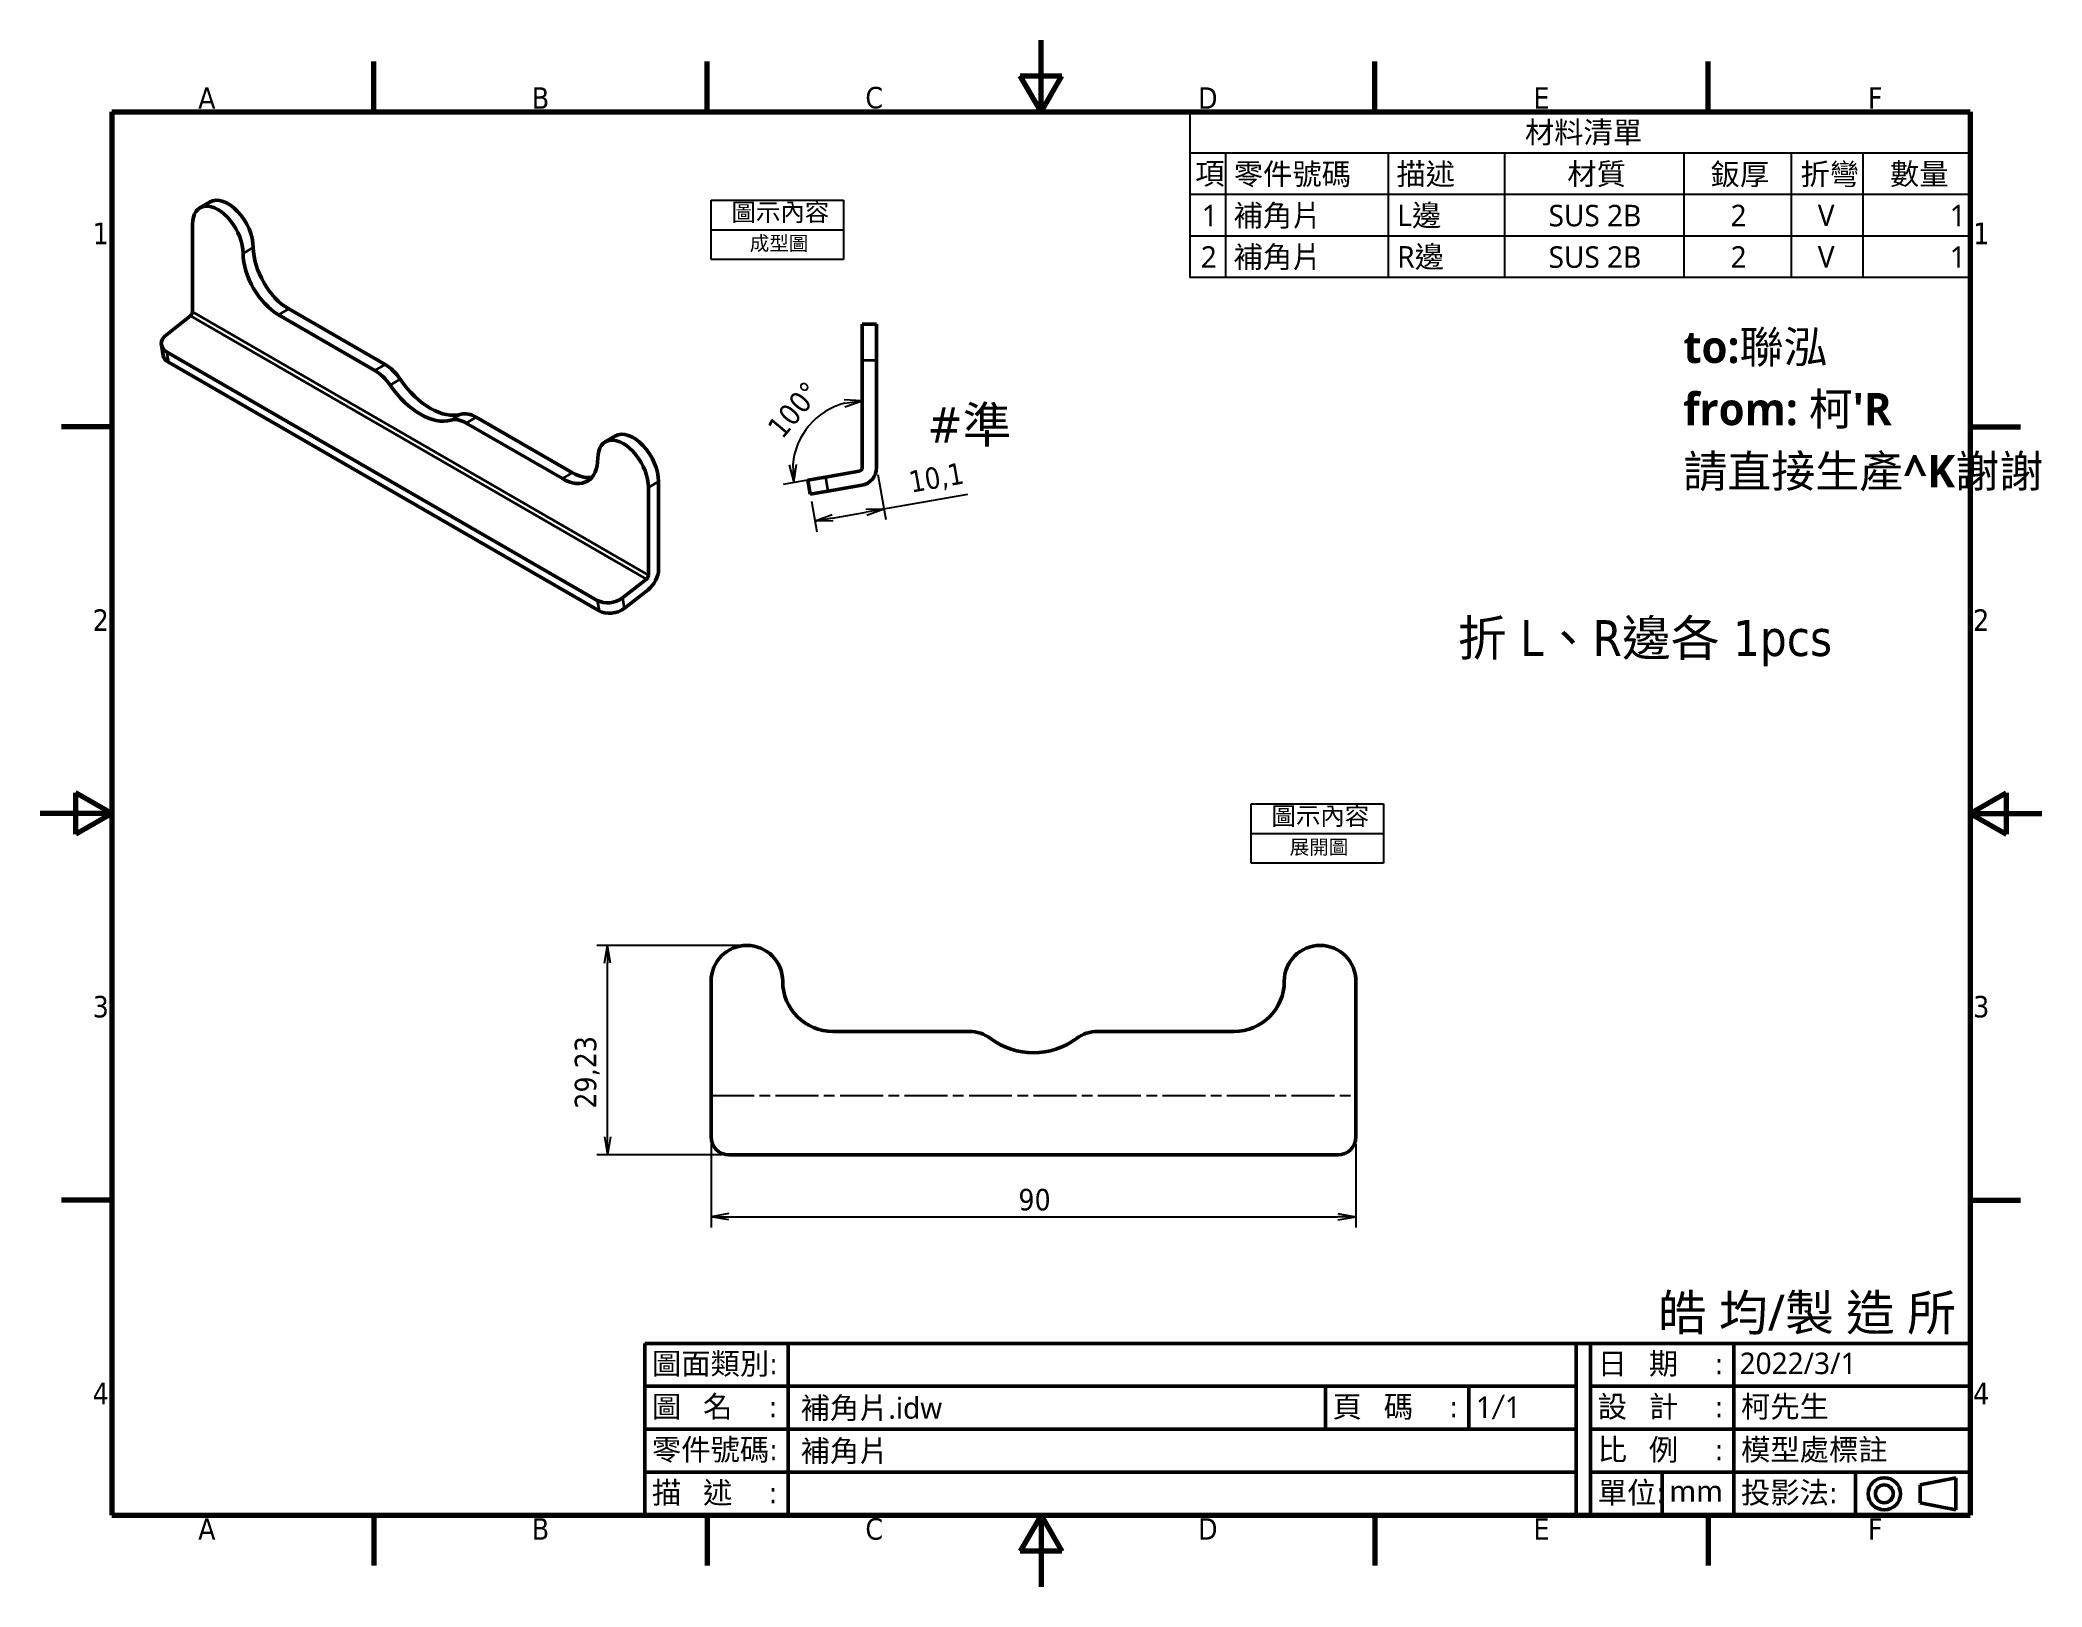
# Model space of a CAD drawing. Header units: millimetres. Extents: x 0 to 279, y 0 to 216.
import ezdxf
from ezdxf.enums import TextEntityAlignment as Align

# ---------------------------------------------------------------- set-up
doc = ezdxf.new("R2010")
doc.units = ezdxf.units.MM
doc.linetypes.add('CHAIN', pattern=[0.3543, 0.2362, -0.0295, 0.0591, -0.0295])
for name, color, linetype, lineweight in [('可見 (ISO)', 7, 'Continuous', 50), ('圖框 (ISO)', 7, 'Continuous', 70), ('折彎中心線 (ISO)', 7, 'CHAIN', 25), ('標註 (ISO)', 7, 'Continuous', 25), ('標題 (ISO)', 7, 'Continuous', 50), ('窄部可見 (ISO)', 7, 'Continuous', 35), ('符號 (ISO)', 7, 'Continuous', 25), ('草圖幾何圖形 (ISO)', 7, 'Continuous', 25)]:
    doc.layers.add(name, color=color, linetype=linetype, lineweight=lineweight)
doc.styles.add('@3.0標示文字 (ISO)', font='Microsoft JhengHei.ttf')
doc.styles.add('文字型式72', font='Microsoft JhengHei.ttf')
doc.styles.add('文字型式89', font='Microsoft JhengHei.ttf')
doc.styles.add('註記文字 (ISO)', font='tahoma_0.ttf')
doc.dimstyles.new('預設 (ISO)', dxfattribs={"dimtxt": 3, "dimasz": 2.5, "dimexe": 1.5, "dimexo": 1, "dimgap": 0.762, "dimtad": 1, "dimrnd": 1e-08, "dimtxsty": '註記文字 (ISO)', "dimblk": 'OPEN', "dimcen": 0.09, "dimdle": 10, "dimclrd": 256, "dimclre": 256, "dimclrt": 256, "dimazin": 2, "dimtfac": 1.1684, "dimtmove": 0, "dimatfit": 3, "dimfxl": 0, "dimtolj": 1, "dimtzin": 0, "dimlwd": -1, "dimlwe": -1, "dimarcsym": 0})

# ---------------------------------------------------------------- blocks, each defined once
blk = doc.blocks.new('圖框 A4_圖框區間')
at = {"layer": '圖框 (ISO)'}
for p, q in [((139.7, 205.9), (139.7, 215.9)), ((46.57, 205.9), (46.57, 212.9)), ((93.13, 205.9), (93.13, 212.9)), ((186.27, 205.9), (186.27, 212.9)), ((232.83, 205.9), (232.83, 212.9)), ((136.81, 210.9), (142.59, 210.9)), ((139.7, 205.9), (136.81, 210.9)), ((139.7, 205.9), (142.59, 210.9)), ((10, 205.9), (269.4, 205.9)), ((10, 205.9), (10, 10)), ((269.4, 205.9), (269.4, 10)), ((10, 161.93), (3, 161.93)), ((269.4, 161.93), (276.4, 161.93)), ((5, 105.06), (5, 110.84)), ((10, 107.95), (5, 110.84)), ((269.4, 107.95), (274.4, 110.84)), ((274.4, 110.84), (274.4, 105.06)), ((10, 107.95), (0, 107.95)), ((10, 107.95), (5, 105.06)), ((269.4, 107.95), (279.4, 107.95)), ((269.4, 107.95), (274.4, 105.06)), ((10, 53.97), (3, 53.97)), ((269.4, 53.97), (276.4, 53.97)), ((10, 10), (269.4, 10)), ((46.57, 10), (46.57, 3)), ((93.13, 10), (93.13, 3)), ((139.7, 10), (136.81, 5)), ((139.7, 10), (139.7, 0)), ((139.7, 10), (142.59, 5)), ((186.27, 10), (186.27, 3)), ((232.83, 10), (232.83, 3)), ((142.59, 5), (136.81, 5))]:
    blk.add_line(p, q, dxfattribs=at)
at = {"layer": '符號 (ISO)', "char_height": 3, "style": '註記文字 (ISO)'}
for s, insert, attachment_point in [('A', (23.28, 206.3), 8), ('B', (69.85, 206.3), 8), ('C', (116.42, 206.3), 8), ('D', (162.98, 206.3), 8), ('E', (209.55, 206.3), 8), ('F', (256.12, 206.3), 8), ('1', (9.6, 188.91), 6), ('1', (269.8, 188.91), 4), ('2', (9.6, 134.94), 6), ('2', (269.8, 134.94), 4), ('3', (9.6, 80.96), 6), ('3', (269.8, 80.96), 4), ('4', (9.6, 26.99), 6), ('4', (269.8, 26.99), 4), ('A', (23.28, 9.6), 2), ('B', (69.85, 9.6), 2), ('C', (116.42, 9.6), 2), ('D', (162.98, 9.6), 2), ('E', (209.55, 9.6), 2), ('F', (256.12, 9.6), 2)]:
    blk.add_mtext(s, dxfattribs=dict(at, insert=insert, attachment_point=attachment_point))
blk = doc.blocks.new('標題欄框 單一零件用')
at = {"layer": '標題 (ISO)'}
for p, q in [((59.31, 106.24), (189.31, 106.24)), ((59.31, 100.24), (59.31, 106.24)), ((79.31, 106.24), (79.31, 100.24)), ((189.31, 106.24), (189.31, 100.24)), ((189.31, 106.24), (191.31, 106.24)), ((191.31, 100.24), (191.31, 106.24)), ((191.31, 106.24), (244.31, 106.24)), ((211.31, 106.24), (211.31, 100.24)), ((244.31, 106.24), (244.31, 100.24)), ((189.31, 100.24), (59.31, 100.24)), ((59.31, 100.24), (189.31, 100.24)), ((59.31, 94.24), (59.31, 100.24)), ((79.31, 100.24), (79.31, 94.24)), ((154.31, 100.24), (174.31, 100.24)), ((154.31, 94.24), (154.31, 100.24)), ((174.31, 100.24), (174.31, 94.24)), ((189.31, 100.24), (189.31, 94.24)), ((244.31, 100.24), (191.31, 100.24)), ((191.31, 100.24), (244.31, 100.24)), ((191.31, 94.24), (191.31, 100.24)), ((211.31, 100.24), (211.31, 94.24)), ((244.31, 100.24), (244.31, 94.24)), ((189.31, 94.24), (59.31, 94.24)), ((59.31, 88.24), (59.31, 94.24)), ((59.31, 94.24), (189.31, 94.24)), ((79.31, 94.24), (79.31, 88.24)), ((174.31, 94.24), (154.31, 94.24)), ((189.31, 94.24), (189.31, 88.24)), ((244.31, 94.24), (191.31, 94.24)), ((191.31, 88.24), (191.31, 94.24)), ((191.31, 94.24), (244.31, 94.24)), ((211.31, 94.24), (211.31, 88.24)), ((244.31, 94.24), (244.31, 88.24)), ((189.31, 88.24), (59.31, 88.24)), ((59.31, 82.24), (59.31, 88.24)), ((59.31, 88.24), (189.31, 88.24)), ((189.31, 88.24), (59.31, 88.24)), ((59.31, 88.24), (59.31, 82.24)), ((79.31, 88.24), (79.31, 82.24)), ((79.31, 82.24), (79.31, 88.24)), ((189.31, 88.24), (189.31, 82.24)), ((189.31, 82.24), (189.31, 88.24)), ((244.31, 88.24), (191.31, 88.24)), ((191.31, 88.24), (191.31, 82.24)), ((191.31, 88.24), (244.31, 88.24)), ((201.31, 88.24), (201.31, 82.24)), ((211.31, 88.24), (211.31, 82.24)), ((228.31, 88.24), (228.31, 82.24)), ((242.31, 87.49), (237.31, 86.49)), ((242.31, 82.99), (242.31, 87.49)), ((244.31, 88.24), (244.31, 82.24)), ((237.31, 86.49), (237.31, 83.99)), ((237.31, 83.99), (242.31, 82.99)), ((189.31, 82.24), (59.31, 82.24)), ((189.31, 82.24), (59.31, 82.24)), ((59.31, 82.24), (189.31, 82.24)), ((191.31, 82.24), (189.31, 82.24)), ((244.31, 82.24), (191.31, 82.24))]:
    blk.add_line(p, q, dxfattribs=at)
for radius in [2.25, 1.25]:
    blk.add_circle((232.31, 85.24), radius, dxfattribs=at)
at = {"layer": '標題 (ISO)', "style": '註記文字 (ISO)'}
for s, insert, char_height, attachment_point in [('\\f微軟正黑體|b0|i0;\\H5.0000;皓 均/製 造 所', (242.31, 110.24), 5, 6), ('\\f微軟正黑體|b0|i0;\\H3.0000;圖面類別\\fTahoma|b0|i0;\\H3.0000;:', (60.31, 103.24), 3, 4), ('\\f微軟正黑體|b0|i0;\\H3.0000;日   期     \\fTahoma|b0|i0;\\H3.0000;:', (192.31, 103.24), 3, 4), ('\\f微軟正黑體|b0|i0;\\H3.0000;圖   名     \\fTahoma|b0|i0;\\H3.0000;:', (60.31, 97.24), 3, 4), ('\\f微軟正黑體|b0|i0;\\H3.0000;頁   碼     \\fTahoma|b0|i0;\\H3.0000;:', (155.31, 97.24), 3, 4), ('\\f微軟正黑體|b0|i0;\\H3.0000;1\\fCalibri|b0|i0;\\H3.0000;/\\f微軟正黑體|b0|i0;\\H3.0000;1', (175.31, 97.24), 3, 4), ('\\f微軟正黑體|b0|i0;\\H3.0000;設   計     \\fTahoma|b0|i0;\\H3.0000;:', (192.31, 97.24), 3, 4), ('\\f微軟正黑體|b0|i0;\\H3.0000;柯先生', (212.31, 97.24), 3, 4), ('\\f微軟正黑體|b0|i0;\\H3.0000;零件號碼\\fTahoma|b0|i0;\\H3.0000;:', (60.31, 91.24), 3, 4), ('\\f微軟正黑體|b0|i0;\\H3.0000;比   例     \\fTahoma|b0|i0;\\H3.0000;:', (192.31, 91.24), 3, 4), ('\\f微軟正黑體|b0|i0;\\H3.0000;模型處標註', (212.31, 91.24), 3, 4), ('\\f微軟正黑體|b0|i0;\\H3.0000;描   述     \\fTahoma|b0|i0;\\H3.0000;:', (60.31, 85.24), 3, 4), ('\\f微軟正黑體|b0|i0;\\H3.0000;單位\\fTahoma|b0|i0;\\H3.0000;:', (192.31, 85.24), 3, 4), ('\\f微軟正黑體|b0|i0;\\H3.0000;投影法\\fTahoma|b0|i0;\\H3.0000;:', (212.31, 85.24), 3, 4), ('\\fCalibri|b0|i0;\\H3.0000;mm', (202.31, 85.62), 3, 4)]:
    blk.add_mtext(s, dxfattribs=dict(at, insert=insert, char_height=char_height, attachment_point=attachment_point))
at = {"layer": '標題 (ISO)', "style": '文字型式72'}
for tag, p in [('<__圖面類別__>', (81.31, 103.24)), ('<__描___述__>', (81.31, 85.24))]:
    blk.add_attdef(tag, text='', height=3, dxfattribs=at).set_placement(p, align=Align.MIDDLE_LEFT)
at = {"layer": '標題 (ISO)'}
for tag, p, height, style in [('建立日期_001', (212.11, 101.95), 3, '文字型式72'), ('檔名_001', (81.08, 95.72), 2.99, '文字型式89'), ('零件號碼_001', (81.08, 89.72), 2.99, '文字型式89')]:
    blk.add_attdef(tag, p, '', height=height, dxfattribs=dict(at, style=style))
blk = doc.blocks.new('成型圖')
at = {"layer": '草圖幾何圖形 (ISO)'}
for p, q in [((-9.23, 4.14), (9.23, 4.14)), ((-9.23, -4.14), (-9.23, 4.14)), ((9.23, 4.14), (9.23, -4.14)), ((-9.23, 0), (9.23, 0)), ((9.23, -4.14), (-9.23, -4.14))]:
    blk.add_line(p, q, dxfattribs=at)
at = {"layer": '符號 (ISO)', "attachment_point": 1, "style": '註記文字 (ISO)'}
for s, insert, char_height in [('\\f微軟正黑體|b0|i0;\\H2.5000;圖示內容', (-6.41, 3.7), 2.5), ('\\f微軟正黑體|b0|i0;\\H2.0000;成型圖', (-3.86, -0.89), 2)]:
    blk.add_mtext(s, dxfattribs=dict(at, insert=insert, char_height=char_height))
blk = doc.blocks.new('展開圖')
at = {"layer": '草圖幾何圖形 (ISO)'}
for p, q in [((-9.23, 4.14), (9.23, 4.14)), ((-9.23, -4.14), (-9.23, 4.14)), ((9.23, 4.14), (9.23, -4.14)), ((-9.23, 0), (9.23, 0)), ((9.23, -4.14), (-9.23, -4.14))]:
    blk.add_line(p, q, dxfattribs=at)
at = {"layer": '符號 (ISO)', "attachment_point": 1, "style": '註記文字 (ISO)'}
for s, insert, char_height in [('\\f微軟正黑體|b0|i0;\\H2.5000;圖示內容', (-6.41, 3.7), 2.5), ('\\f微軟正黑體|b0|i0;\\H2.0000;展開圖', (-3.86, -0.89), 2)]:
    blk.add_mtext(s, dxfattribs=dict(at, insert=insert, char_height=char_height))
blk = doc.blocks.new('_Open')
at = {"color": 0, "linetype": 'ByBlock', "lineweight": -2}
for p, q in [((-1, 0.17), (0, 0)), ((-1, -0.17), (0, 0)), ((0, 0), (-1, 0))]:
    blk.add_line(p, q, dxfattribs=at)
blk = doc.blocks.new('*D17')
at = {"layer": 'Defpoints', "color": 0}
for p in [(93.65, 62.81), (183.65, 62.81), (183.65, 51.68)]:
    blk.add_point(p, dxfattribs=at)
at = {"layer": '標註 (ISO)'}
for p, q in [((93.65, 61.81), (93.65, 50.18)), ((183.65, 61.81), (183.65, 50.18)), ((96.15, 51.68), (181.15, 51.68))]:
    blk.add_line(p, q, dxfattribs=at)
at = {"layer": '標註 (ISO)', "xscale": 2.5, "yscale": 2.5, "zscale": 2.5, "rotation": 180}
blk.add_blockref('_Open', (93.65, 51.68), dxfattribs=at)
at = {"layer": '標註 (ISO)', "xscale": 2.5, "yscale": 2.5, "zscale": 2.5}
blk.add_blockref('_Open', (183.65, 51.68), dxfattribs=at)
at = {"layer": '標註 (ISO)', "insert": (136.55, 55.56), "char_height": 3, "attachment_point": 1, "style": '註記文字 (ISO)'}
blk.add_mtext('\\A1;90', dxfattribs=at)
blk = doc.blocks.new('*D18')
at = {"layer": 'Defpoints', "color": 0}
for p in [(79.2, 89.54), (98.65, 89.54), (96.15, 60.31)]:
    blk.add_point(p, dxfattribs=at)
at = {"layer": '標註 (ISO)'}
for p, q in [((97.65, 89.54), (77.7, 89.54)), ((79.2, 62.81), (79.2, 87.04)), ((95.15, 60.31), (77.7, 60.31))]:
    blk.add_line(p, q, dxfattribs=at)
at = {"layer": '標註 (ISO)', "xscale": 2.5, "yscale": 2.5, "zscale": 2.5}
for p, rotation in [((79.2, 89.54), 90), ((79.2, 60.31), 270)]:
    blk.add_blockref('_Open', p, dxfattribs=dict(at, rotation=rotation))
at = {"layer": '標註 (ISO)', "insert": (74.63, 66.76), "char_height": 3, "attachment_point": 1, "rotation": 90, "style": '註記文字 (ISO)'}
blk.add_mtext('\\A1;29,23', dxfattribs=at)
blk = doc.blocks.new('*D19')
at = {"layer": 'Defpoints', "color": 0}
for p in [(116.75, 156.23), (107.5, 152.5), (117.77, 150.45)]:
    blk.add_point(p, dxfattribs=at)
at = {"layer": '標註 (ISO)'}
for p, q in [((116.93, 155.25), (118.03, 148.98)), ((107.67, 151.52), (108.42, 147.28)), ((117.77, 150.45), (129.5, 152.52)), ((110.62, 149.19), (115.31, 150.02))]:
    blk.add_line(p, q, dxfattribs=at)
at = {"layer": '標註 (ISO)', "xscale": 2.5, "yscale": 2.5, "zscale": 2.5}
for p, rotation in [((108.16, 148.76), 190), ((117.77, 150.45), 9.99999999999999)]:
    blk.add_blockref('_Open', p, dxfattribs=dict(at, rotation=rotation))
at = {"layer": '標註 (ISO)', "insert": (121.07, 155.67), "char_height": 3, "attachment_point": 1, "rotation": 10, "style": '註記文字 (ISO)'}
blk.add_mtext('\\A1;{\\W0.969;10,1}', dxfattribs=at)
blk = doc.blocks.new('準')
at = {"layer": '符號 (ISO)', "insert": (0, 0), "char_height": 5, "attachment_point": 5, "style": '註記文字 (ISO)'}
blk.add_mtext('\\fTahoma|b0|i0;\\H5.0000;#\\f微軟正黑體|b0|i0;\\H5.0000;準', dxfattribs=at)
blk = doc.blocks.new('直接生產')
at = {"layer": '符號 (ISO)', "insert": (-14.87, 15.18), "char_height": 4.5, "attachment_point": 1, "line_spacing_factor": 1.156934, "style": '註記文字 (ISO)'}
blk.add_mtext("\\f微軟正黑體|b1|i0;\\H4.5000;to:聯泓 \\P\\f微軟正黑體|b1|i0;\\H4.5000;from: 柯'R\\P\\f微軟正黑體|b1|i0;\\H4.5000;請直接生產^K謝謝\\fTahoma|b0|i0;\\H4.5000;\\P", dxfattribs=at)
blk = doc.blocks.new('材料清單')
at = {"layer": '符號 (ISO)'}
for p, q in [((269.4, 205.9), (160.46, 205.9)), ((160.46, 205.9), (160.46, 200.11)), ((269.4, 205.9), (269.4, 200.11)), ((269.4, 200.11), (160.46, 200.11)), ((160.46, 200.11), (160.46, 194.33)), ((165.46, 200.11), (165.46, 194.33)), ((188.15, 200.11), (188.15, 194.33)), ((204.4, 200.11), (204.4, 194.33)), ((229.4, 200.11), (229.4, 194.33)), ((244.4, 200.11), (244.4, 194.33)), ((254.4, 200.11), (254.4, 194.33)), ((269.4, 200.11), (269.4, 194.33)), ((269.4, 194.33), (160.46, 194.33)), ((160.46, 194.33), (160.46, 182.75)), ((165.46, 194.33), (165.46, 182.75)), ((188.15, 194.33), (188.15, 182.75)), ((204.4, 194.33), (204.4, 182.75)), ((229.4, 194.33), (229.4, 182.75)), ((244.4, 194.33), (244.4, 182.75)), ((254.4, 194.33), (254.4, 182.75)), ((269.4, 194.33), (269.4, 182.75)), ((269.4, 188.54), (160.46, 188.54)), ((269.4, 182.75), (160.46, 182.75))]:
    blk.add_line(p, q, dxfattribs=at)
at = {"layer": '符號 (ISO)', "char_height": 3, "attachment_point": 7, "style": '@3.0標示文字 (ISO)'}
for s, insert in [('材料清單', (207.23, 201.16)), ('項', (161.22, 195.43)), ('零件號碼', (166.6, 195.35)), ('描述', (189.29, 195.37)), ('材質', (213.16, 195.37)), ('鈑厚', (233.15, 195.35)), ('折彎', (245.69, 195.37)), ('數量', (258.18, 195.37)), ('1', (162.14, 189.9)), ('補角片', (166.58, 189.56)), ('L邊', (189.42, 189.6)), ('SUS 2B', (210.54, 189.86)), ('2', (235.94, 189.91)), ('V', (248.11, 189.93)), ('1', (266.53, 189.9)), ('補角片', (166.58, 183.77)), ('R邊', (189.42, 183.81)), ('2', (162, 184.12)), ('SUS 2B', (210.54, 184.07)), ('2', (235.94, 184.12)), ('V', (248.11, 184.15)), ('1', (266.53, 184.11))]:
    blk.add_mtext(s, dxfattribs=dict(at, insert=insert))

msp = doc.modelspace()

# ---------------------------------------------------------------- linework, layer by layer
at = {"layer": '可見 (ISO)'}
for p, q in [((22.312, 192.494), (23.726, 193.311)), ((21.276, 177.958), (21.276, 190.205)), ((17.64, 174.776), (20.984, 177.387)), ((33.297, 177.55), (46.732, 169.793)), ((48.146, 170.609), (34.711, 178.366)), ((114.755, 171.231), (114.755, 176.231)), ((114.755, 176.231), (116.755, 176.231)), ((116.755, 176.231), (116.755, 171.231)), ((16.942, 173.342), (17.188, 171.876)), ((77.771, 137.695), (17.667, 172.396)), ((17.912, 170.929), (78.017, 136.228)), ((114.755, 171.231), (114.755, 156.231)), ((116.755, 156.231), (116.755, 171.231)), ((59.46, 162.444), (72.895, 154.688)), ((74.309, 155.504), (60.874, 163.261)), ((78.88, 159.834), (80.294, 160.651)), ((86.33, 142.032), (86.33, 154.28)), ((107.15, 154.471), (109.612, 154.905)), ((107.15, 154.471), (107.498, 152.501)), ((114.341, 155.739), (109.612, 154.905)), ((109.96, 152.935), (114.689, 153.769)), ((84.916, 153.463), (84.916, 141.216)), ((109.96, 152.935), (107.498, 152.501)), ((84.624, 140.645), (81.28, 138.033)), ((81.525, 136.567), (84.869, 139.178)), ((93.652, 62.813), (93.652, 84.541)), ((183.652, 84.541), (183.652, 62.813)), ((110.652, 77.541), (129.652, 77.541)), ((147.652, 77.541), (166.652, 77.541)), ((181.152, 60.313), (96.152, 60.313))]:
    msp.add_line(p, q, dxfattribs=at)
for centre, radius, start, end in [((114.255, 156.231), 0.5, 280, 0), ((114.255, 156.231), 2.5, 280, 0), ((98.652, 84.541), 5, 0, 180), ((178.652, 84.541), 5, 0, 180), ((110.652, 84.541), 7, 180, 270), ((166.652, 84.541), 7, 270, 0), ((129.652, 72.541), 5, 53.1301, 90), ((138.652, 84.541), 10, 233.1301, 306.8699), ((147.652, 72.541), 5, 90, 126.8699), ((96.152, 62.813), 2.5, 180, 270), ((181.152, 62.813), 2.5, 270, 0)]:
    msp.add_arc(centre, radius, start, end, dxfattribs=at)
for centre, major_axis, ratio, start_param, end_param in [((24.812, 188.164), (-2.5, 4.33), 0.5773503, 3.9269908, 7.0685835), ((26.226, 188.981), (-2.5, 4.33), 0.5773503, 3.9269908, 6.2831853), ((33.297, 183.265), (3.5, -6.062), 0.5773503, 3.9269908, 5.4977871), ((34.711, 184.082), (-3.5, 6.062), 0.5773503, 0.7853982, 2.3561945), ((20.923, 177.754), (0.25, 0.433), 0.5773503, 4.1015237, 5.4977871), ((19.408, 173.755), (-2.466, -0.413), 0.6688348, 5.3938976, 6.9646939), ((19.653, 172.289), (-2.466, -0.413), 0.6688348, 0, 0.6815086), ((48.146, 166.527), (-2.5, 4.33), 0.5773503, 4.854286, 5.4977871), ((46.732, 165.71), (2.5, -4.33), 0.5773503, 1.7126934, 2.3561945), ((53.096, 171.834), (5, -8.66), 0.5773503, 4.854286, 6.1412883), ((54.51, 172.651), (5, -8.66), 0.5773503, 4.854286, 6.1412883), ((59.46, 158.362), (-2.5, 4.33), 0.5773503, 5.4977871, 6.1412883), ((60.874, 159.178), (-2.5, 4.33), 0.5773503, 5.4977871, 6.1412883), ((81.38, 155.504), (-2.5, 4.33), 0.5773503, 3.9269908, 7.0685835), ((82.794, 156.321), (-2.5, 4.33), 0.5773503, 3.9269908, 6.2831853), ((72.895, 160.403), (3.5, -6.062), 0.5773503, 5.4977871, 7.0685835), ((74.309, 161.22), (3.5, -6.062), 0.5773503, 5.4977871, 6.0797546), ((84.562, 141.011), (-0.25, -0.433), 0.5773503, 0.9599311, 2.3561945), ((84.562, 141.011), (1.25, 2.165), 0.5773503, 4.1015237, 5.4977871), ((79.512, 139.054), (-2.466, -0.413), 0.6688348, 0.6815086, 2.2523049), ((79.757, 137.588), (2.466, 0.413), 0.6688348, 3.8231013, 5.3938976)]:
    msp.add_ellipse(centre, major_axis=major_axis, ratio=ratio, start_param=start_param, end_param=end_param, dxfattribs=at)
at = {"layer": '折彎中心線 (ISO)', "ltscale": 25.402201}
msp.add_line((93.652, 68.578), (183.652, 68.578), dxfattribs=at)
at = {"layer": '標註 (ISO)'}
for p, q in [((114.755, 165.53), (112.211, 165.705)), ((112.275, 165.209), (114.755, 165.53)), ((112.34, 164.713), (114.755, 165.53)), ((104.57, 156.599), (105.183, 154.124)), ((105.07, 156.621), (105.183, 154.124)), ((105.183, 154.124), (105.569, 156.644)), ((108.628, 154.731), (103.706, 153.863))]:
    msp.add_line(p, q, dxfattribs=at)
msp.add_arc((114.755, 155.812), 9.719, 104.77942, 175.22058, dxfattribs=at)
at = {"layer": '窄部可見 (ISO)'}
for p, q in [((28.347, 186.123), (29.761, 186.939)), ((84.624, 140.645), (20.984, 177.387)), ((84.916, 141.216), (21.276, 177.958)), ((33.297, 177.55), (34.711, 178.366)), ((17.667, 172.396), (17.912, 170.929)), ((46.732, 169.793), (48.146, 170.609)), ((114.755, 171.231), (116.755, 171.231)), ((48.853, 167.752), (50.267, 168.568)), ((57.339, 162.853), (58.753, 163.669)), ((59.46, 162.444), (60.874, 163.261)), ((72.895, 154.688), (74.309, 155.504)), ((84.916, 153.463), (86.33, 154.28)), ((109.612, 154.905), (109.96, 152.935)), ((77.771, 137.695), (78.017, 136.228)), ((81.28, 138.033), (81.525, 136.567))]:
    msp.add_line(p, q, dxfattribs=at)

# ---------------------------------------------------------------- block references
for name, p in [('圖框 A4_圖框區間', (0, 0)), ('成型圖', (102.91, 189.422)), ('直接生產', (244.213, 160.143)), ('準', (129.706, 161.939)), ('展開圖', (178.272, 105.149))]:
    msp.add_blockref(name, p)
msp.add_blockref('標題欄框 單一零件用', (25.088, -72.238)).add_auto_attribs({'零件號碼_001': '補角片', '檔名_001': '補角片.idw', '建立日期_001': '2022/3/1'})
at = {"layer": '符號 (ISO)'}
msp.add_blockref('材料清單', (0, 0), dxfattribs=at)

# ---------------------------------------------------------------- texts
at = {"layer": '標註 (ISO)', "insert": (103.636, 160.051), "char_height": 3, "attachment_point": 7, "rotation": 50, "style": '註記文字 (ISO)'}
msp.add_mtext('100°', dxfattribs=at)
at = {"layer": '符號 (ISO)', "insert": (197.876, 134.938), "char_height": 5, "width": 53.27796, "attachment_point": 1, "style": '註記文字 (ISO)'}
msp.add_mtext('\\fTahoma|b0|i0;\\H5.0000;折 L、R邊各 1pcs', dxfattribs=at)

# ---------------------------------------------------------------- dimensions: what is measured, and where the dimension line sits
at = {"layer": '標註 (ISO)'}
dim = msp.add_linear_dim(base=(117.773, 150.454), p1=(107.498, 152.501), p2=(116.755, 156.231), angle=190, text='{\\W0.969;<>}', dimstyle='預設 (ISO)', override={"dimgap": 0.762, "dimdec": 1, "dimlfac": 1.032259, "dimtol": 0, "dimlim": 0, "dimtp": 0, "dimtm": 0, "dimtdec": 2, "dimtofl": 0, "dimatfit": 2}, dxfattribs=at)
dim.commit()
dim.dimension.update_dxf_attribs({"geometry": '*D19', "text_midpoint": (125.306, 151.782), "dimtype": 160})
for base, p1, p2, angle, picture, middle in [((79.2, 89.541), (96.152, 60.313), (98.652, 89.541), 90, '*D18', (79.2, 71.66)), ((183.652, 51.677), (93.652, 62.813), (183.652, 62.813), 180, '*D17', (138.652, 51.677))]:
    dim = msp.add_linear_dim(base=base, p1=p1, p2=p2, angle=angle, dimstyle='預設 (ISO)', override={"dimgap": 0.762, "dimdec": 2, "dimtol": 0, "dimlim": 0, "dimtp": 0, "dimtm": 0, "dimtdec": 2, "dimtofl": 0, "dimatfit": 1}, dxfattribs=at)
    dim.commit()
    dim.dimension.update_dxf_attribs({"geometry": picture, "text_midpoint": middle, "dimtype": 160})

doc.saveas('drawing.dxf')
